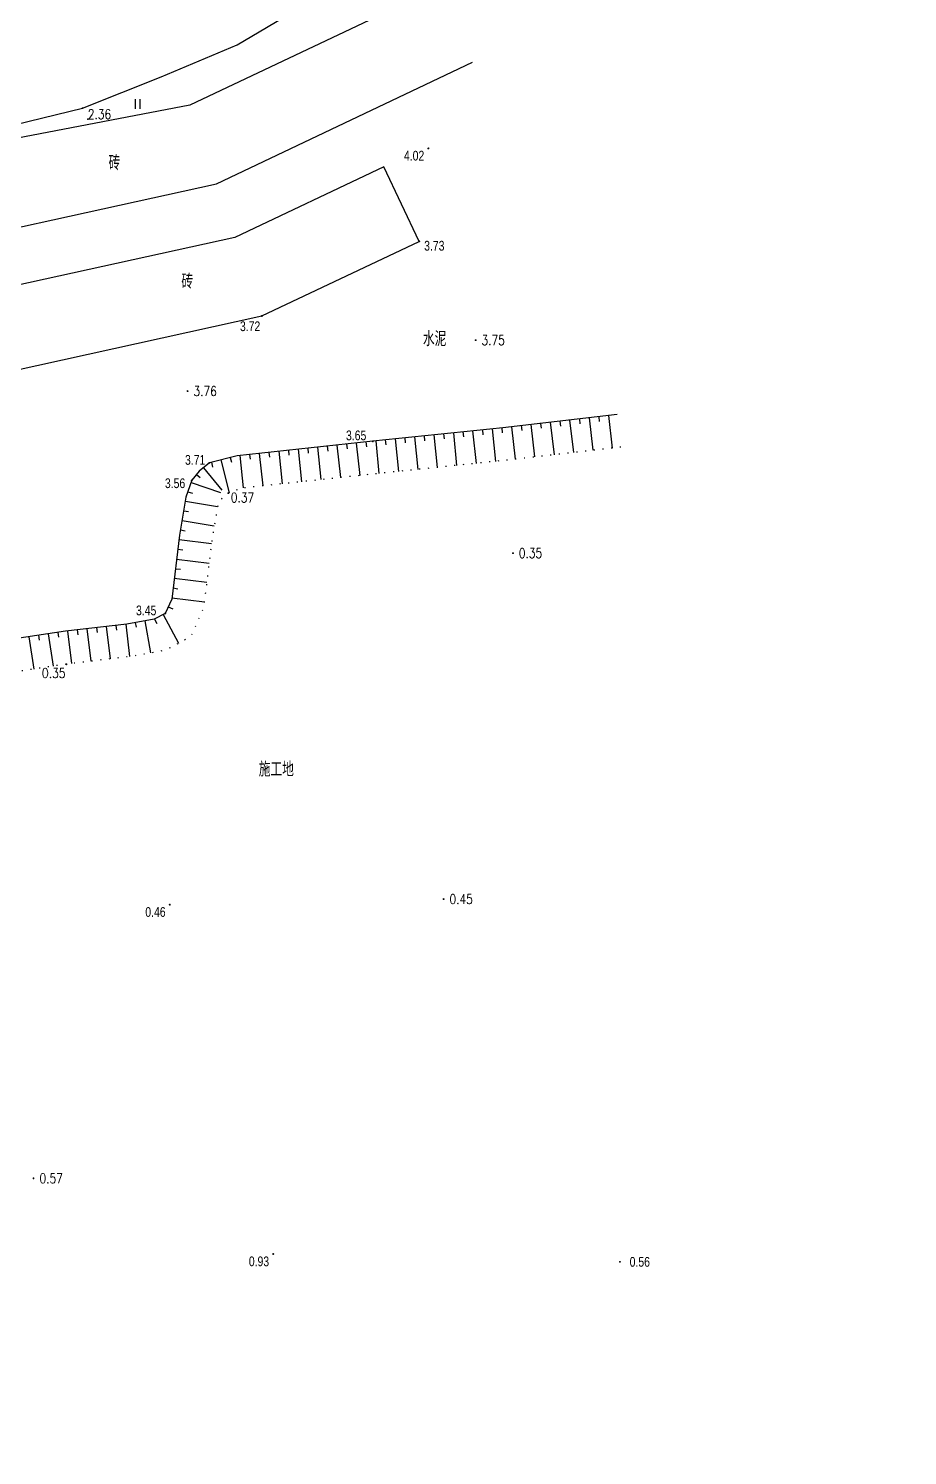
# Model space of a CAD drawing. Extents: x 500064 to 501389, y 2542464 to 2545400.
# Drawn here: x 501124.6 to 501214.6, y 2542843.4 to 2542989.7 of the extents above; entities that cross this region are included whole.
import ezdxf
from ezdxf.enums import TextEntityAlignment as Align

# ---------------------------------------------------------------- set-up
doc = ezdxf.new("R2010")
doc.units = 0
doc.header["$LTSCALE"] = 0.5
doc.linetypes.add('CENTER', pattern=[50.8, 31.75, -6.35, 6.35, -6.35])
doc.linetypes.add('X4', pattern=[1.6, 0, -1.6])
doc.layers.get('0').update_dxf_attribs({"linetype": 'CONTINUOUS', "lineweight": 5})
doc.layers.add('GCD', color=8, linetype='CONTINUOUS')
doc.layers.add('地形图', color=8, linetype='CONTINUOUS')
doc.styles.add('HZ', font='romans.shx', dxfattribs={"width": 0.8, "bigfont": 'hztxt.shx'})
doc.styles.add('正等线体', font='')
doc.styles.get('正等线体').set_extended_font_data('FZZhongDengXian-Z07S')
doc.linetypes.add('10421', pattern='A,2,[150,AAA.SHX,S=1,R=0,X=0,Y=1],1e-11', length=2)

# ---------------------------------------------------------------- blocks, each defined once
blk = doc.blocks.new('gc121')
for p, q in [((-0.5, -1), (-0.5, 1)), ((0.5, -1), (0.5, 1))]:
    blk.add_line(p, q)
blk = doc.blocks.new('GC200')
at = {"linetype": 'Continuous', "const_width": 0.2, "flags": 128}
blk.add_lwpolyline([(-0.1, 0, 1), (0.1, 0, 1)], format="xyb", close=True, dxfattribs=at)

msp = doc.modelspace()

# ---------------------------------------------------------------- linework, layer by layer
at = {"layer": '地形图', "linetype": 'Continuous'}
for p, q in [((501184, 2542949.98), (501184.38, 2542946.65)), ((501171.08, 2542948.52), (501171.13, 2542948.02)), ((501172.07, 2542948.62), (501172.42, 2542945.29)), ((501173.07, 2542948.72), (501173.12, 2542948.23)), ((501174.06, 2542948.84), (501174.44, 2542945.51)), ((501175.06, 2542948.95), (501175.11, 2542948.45)), ((501176.05, 2542949.06), (501176.43, 2542945.74)), ((501177.04, 2542949.18), (501177.1, 2542948.68)), ((501178.04, 2542949.29), (501178.42, 2542945.97)), ((501179.03, 2542949.41), (501179.09, 2542948.91)), ((501180.02, 2542949.52), (501180.4, 2542946.2)), ((501181.02, 2542949.63), (501181.07, 2542949.14)), ((501182.01, 2542949.75), (501182.39, 2542946.42)), ((501183, 2542949.86), (501183.06, 2542949.37)), ((501157.16, 2542947.06), (501157.21, 2542946.57)), ((501158.15, 2542947.17), (501158.51, 2542943.84)), ((501159.14, 2542947.28), (501159.2, 2542946.78)), ((501160.14, 2542947.38), (501160.48, 2542944.05)), ((501161.13, 2542947.48), (501161.18, 2542946.99)), ((501162.13, 2542947.59), (501162.47, 2542944.26)), ((501163.12, 2542947.69), (501163.17, 2542947.19)), ((501164.12, 2542947.79), (501164.46, 2542944.47)), ((501165.11, 2542947.9), (501165.16, 2542947.4)), ((501166.11, 2542948), (501166.45, 2542944.67)), ((501167.1, 2542948.1), (501167.15, 2542947.61)), ((501168.1, 2542948.21), (501168.44, 2542944.88)), ((501169.09, 2542948.31), (501169.14, 2542947.81)), ((501170.08, 2542948.41), (501170.43, 2542945.08)), ((501145.24, 2542945.68), (501145.37, 2542945.2)), ((501146.22, 2542945.89), (501146.57, 2542942.57)), ((501147.21, 2542946), (501147.27, 2542945.5)), ((501148.21, 2542946.1), (501148.56, 2542942.78)), ((501149.2, 2542946.21), (501149.25, 2542945.71)), ((501150.2, 2542946.32), (501150.55, 2542942.99)), ((501151.19, 2542946.42), (501151.24, 2542945.93)), ((501152.18, 2542946.53), (501152.54, 2542943.2)), ((501153.18, 2542946.64), (501153.23, 2542946.14)), ((501154.17, 2542946.74), (501154.53, 2542943.42)), ((501155.17, 2542946.85), (501155.22, 2542946.35)), ((501156.16, 2542946.96), (501156.52, 2542943.63)), ((501142.49, 2542944.63), (501144.39, 2542942.32)), ((501143.3, 2542945.19), (501143.43, 2542944.7)), ((501144.27, 2542945.43), (501145.13, 2542942.07)), ((501141.22, 2542943.12), (501144.24, 2542942.1)), ((501141.78, 2542943.94), (501142.16, 2542943.62)), ((501140.64, 2542941.21), (501143.93, 2542940.65)), ((501140.89, 2542942.18), (501141.37, 2542942.02)), ((501140.47, 2542940.23), (501140.96, 2542940.15)), ((501140.13, 2542938.26), (501140.63, 2542938.17)), ((501140.3, 2542939.24), (501143.6, 2542938.68)), ((501139.99, 2542937.27), (501143.31, 2542936.86)), ((501139.86, 2542936.28), (501140.36, 2542936.21)), ((501139.62, 2542934.29), (501140.12, 2542934.23)), ((501139.74, 2542935.28), (501143.06, 2542934.87)), ((501139.5, 2542933.3), (501142.82, 2542932.89)), ((501139.25, 2542931.31), (501142.58, 2542930.9)), ((501139.38, 2542932.31), (501139.87, 2542932.24)), ((501138.35, 2542929.59), (501139.92, 2542926.64)), ((501138.88, 2542930.39), (501139.34, 2542930.19)), ((501129.55, 2542928.01), (501129.61, 2542927.51)), ((501130.54, 2542928.13), (501130.94, 2542924.81)), ((501131.54, 2542928.25), (501131.6, 2542927.75)), ((501132.53, 2542928.37), (501132.93, 2542925.04)), ((501133.52, 2542928.48), (501133.58, 2542927.99)), ((501134.52, 2542928.6), (501134.91, 2542925.28)), ((501135.5, 2542928.77), (501135.59, 2542928.28)), ((501136.49, 2542928.94), (501137.07, 2542925.65)), ((501137.47, 2542929.12), (501137.7, 2542928.68)), ((501124.6, 2542927.31), (501125.09, 2542924)), ((501125.59, 2542927.46), (501125.66, 2542926.96)), ((501126.58, 2542927.6), (501127.07, 2542924.29)), ((501127.57, 2542927.75), (501127.64, 2542927.26)), ((501128.56, 2542927.89), (501128.95, 2542924.57))]:
    msp.add_line(p, q, dxfattribs=at)
at = {"layer": '地形图', "linetype": '10421', "flags": 128}
msp.add_lwpolyline([(500754.2, 2542974.7), (500766.76, 2542979.86), (500771.62, 2542981.86), (500781.24, 2542982.49), (500786.02, 2542983.55), (500800.67, 2542986.79), (500806.43, 2542987.48), (500807.98, 2542983.96), (500810.98, 2542970.39), (500810.23, 2542968.69), (500811.31, 2542955.45), (500814.27, 2542955.75), (500815.33, 2542919.98), (500816.97, 2542911.23), (500820.03, 2542898.55), (500822.57, 2542885.28), (500824, 2542874), (500824.71, 2542862.41), (500825.76, 2542857.14), (500831.56, 2542824.91), (500833.46, 2542814.09), (500834.25, 2542812.69), (500834.28, 2542812.63), (500835.5, 2542807.06), (500836.16, 2542806.23), (500836.43, 2542805.36), (500836.61, 2542804.45), (500837.12, 2542800.81), (500837.79, 2542796.37), (500838.04, 2542793.12), (500837.99, 2542791), (500837.87, 2542789.13), (500837.87, 2542786.99), (500838.01, 2542783.97), (500839.1, 2542779.11), (500840.22, 2542774.86), (500841.15, 2542770.82), (500841.9, 2542767.91), (500842.47, 2542765.35), (500843.04, 2542761.36), (500842.76, 2542759.96), (500843.62, 2542755.05), (500844.52, 2542748.41), (500846.32, 2542732.29), (500846.75, 2542726.44), (500847.69, 2542723.42), (500854.65, 2542700.05), (500855.09, 2542699.94), (500858.3, 2542699.18), (500850.69, 2542722.64), (500851.44, 2542724.29), (500851.91, 2542726.53), (500852.2, 2542728.45), (500852.56, 2542730.9), (500852.71, 2542732.85), (500852.62, 2542741.84), (500852.11, 2542746.67), (500851.75, 2542750.78), (500849.37, 2542753.47), (500848.8, 2542758.5), (500849.08, 2542762.2), (500848.62, 2542768.83), (500845.93, 2542785.51), (500845.04, 2542798.2), (500844.49, 2542803.04), (500843.72, 2542805.08), (500842.64, 2542806.26), (500840.73, 2542807.86), (500839.66, 2542813.71), (500839, 2542816.56), (500838.08, 2542819.97), (500834.8, 2542838.46), (500832.42, 2542855.46), (500830, 2542873.41), (500829.6, 2542876.22), (500829.13, 2542879.14), (500828.83, 2542880.62), (500827.52, 2542886.53), (500825.95, 2542892.95), (500824.78, 2542897.86), (500823.22, 2542905.41), (500822.71, 2542908.77), (500822.29, 2542912.72), (500821.56, 2542920.9), (500817.9, 2542920.58), (500817.65, 2542956.09), (500816.58, 2542960.45), (500816.1, 2542970.38), (500815.53, 2542978.48), (500815.49, 2542984.21), (500815.64, 2542987.33), (500815.78, 2542989.78), (500815.83, 2542990.17), (500816.05, 2542990.82), (500816.36, 2542991.19), (500816.88, 2542991.48), (500817.6, 2542991.67), (500820.79, 2542992.12), (500825.96, 2542992.8), (500831.55, 2542993.53), (500833.6, 2542993.79), (500834.27, 2542993.81), (500835.92, 2542993.67), (500837.28, 2542997.22), (500847.33, 2542998.79), (500852.51, 2542997.9), (500857.5, 2542998.42), (500866.43, 2542999.96), (500868.34, 2542999.96), (500877.44, 2543001.99), (500883.59, 2543003.61), (500883.84, 2543003.63), (500898.38, 2543004.79), (500910.66, 2543007.23), (500925.14, 2543009.5), (500943.11, 2543010.49), (500961.3, 2543011.66), (500971.35, 2543007.63), (500977.24, 2543002.48), (500975.73, 2543000.39), (500988.99, 2542994.36), (500993.39, 2542992.28), (500997.06, 2542990.33), (500998.05, 2542989.81), (501004.59, 2542986.78), (501007.13, 2542985.47), (501009.48, 2542984.17), (501011.15, 2542983.22), (501012.8, 2542982.6), (501014.71, 2542982.36), (501018.28, 2542982.21), (501036.03, 2542981.95), (501049.83, 2542981.54), (501053.7, 2542981.36), (501060.81, 2542981.03), (501068.16, 2542980.61), (501074.27, 2542979.95), (501077.35, 2542979.5), (501080.34, 2542978.96), (501082.6, 2542978.42), (501085.52, 2542977.54), (501089.26, 2542976.24), (501091.45, 2542975.57), (501093.53, 2542975.25), (501100.69, 2542976.72), (501106.44, 2542977.06), (501111.59, 2542977.5), (501115.83, 2542978.21), (501120.39, 2542979.15), (501130.1, 2542981.5), (501138.15, 2542984.69), (501145.93, 2542987.98), (501159.06, 2542995.79), (501160.73, 2542996.98), (501168.84, 2543003.85), (501173.56, 2543008.62), (501180.33, 2543015.74), (501184.08, 2543019.87), (501186.56, 2543022.8), (501190.89, 2543028.69), (501192.74, 2543030.99), (501196.24, 2543034.86)], dxfattribs=at)
at = {"layer": '地形图', "linetype": 'Continuous', "flags": 128}
for points in [[(501166.45, 2542993.84), (501141.08, 2542981.81), (501105.57, 2542975), (501107.15, 2542965.67), (501143.84, 2542973.75), (501170.08, 2542986.19)], [(501184.89, 2542950.08), (501173.18, 2542948.73), (501159.85, 2542947.35), (501145.96, 2542945.86), (501143.1, 2542945.14), (501142.05, 2542944.27), (501141.29, 2542943.35), (501140.7, 2542941.62), (501140.04, 2542937.74), (501139.24, 2542931.18), (501138.58, 2542929.71), (501137.45, 2542929.11), (501134.62, 2542928.61), (501128.34, 2542927.87), (501115.42, 2542925.94)]]:
    msp.add_lwpolyline(points, dxfattribs=at)
at = {"layer": '地形图', "linetype": 'Continuous', "elevation": 3.85, "flags": 128}
msp.add_lwpolyline([(501120.42, 2542954.02), (501148.48, 2542960.19), (501164.61, 2542967.84), (501160.98, 2542975.49), (501145.72, 2542968.25), (501118.6, 2542962.28)], close=True, dxfattribs=at)
at = {"layer": '地形图', "linetype": 'X4', "flags": 128}
msp.add_lwpolyline([(501185.28, 2542946.75), (501173.54, 2542945.41), (501160.2, 2542944.02), (501146.55, 2542942.56), (501145.25, 2542942.15), (501144.67, 2542941.78), (501144.34, 2542941.45), (501143.96, 2542940.79), (501143.36, 2542937.25), (501142.5, 2542930.28), (501141.17, 2542927.3), (501138.55, 2542925.91), (501135.11, 2542925.3), (501128.78, 2542924.55), (501115.97, 2542922.64), (501114.52, 2542922.04), (501113.46, 2542920.8), (501112.95, 2542919.12), (501111.77, 2542917.82), (501111.31, 2542916.64), (501111.17, 2542914.99), (501111.22, 2542911.91), (501111.81, 2542900.54), (501112.02, 2542895.42), (501112.17, 2542888.29), (501112.16, 2542883.92), (501111.75, 2542880.32), (501111.05, 2542876.64), (501110.38, 2542873.27), (501110.29, 2542871.04), (501110.51, 2542866.98), (501111.28, 2542860.37), (501111.7, 2542855.17), (501112.03, 2542851.46), (501112.56, 2542844.58), (501113.13, 2542837.73), (501114.18, 2542826.5), (501115.23, 2542814.37), (501116.26, 2542800.64), (501116.69, 2542797.89), (501116.91, 2542797.37), (501117.35, 2542796.64), (501117.61, 2542796.4), (501117.87, 2542796.26), (501118.89, 2542796.13), (501126.15, 2542795.79), (501134.87, 2542795.66), (501139.99, 2542795.98), (501146.13, 2542796.5), (501150.58, 2542796.96), (501159.24, 2542797.73), (501165.54, 2542798.37), (501172.79, 2542799.26), (501178.53, 2542800.02), (501188.14, 2542801.05), (501195.26, 2542801.7), (501205.46, 2542802.57), (501214.64, 2542803.27)], dxfattribs=at)
at = {"layer": '地形图', "ltscale": 10}
msp.add_point((501130.1, 2542981.5), dxfattribs=at)
at = {"layer": '地形图', "linetype": 'CENTER'}
msp.add_point((501130.64, 2542980.37, 2.36), dxfattribs=at)

# ---------------------------------------------------------------- block references
at = {"layer": '地形图', "linetype": 'Continuous', "xscale": 0.5, "yscale": 0.5}
msp.add_blockref('gc121', (501135.76, 2542981.92), dxfattribs=at)
at = {"layer": '地形图', "linetype": 'Continuous'}
ref = msp.add_blockref('GC200', (501165.54, 2542977.37, 4.02), dxfattribs=dict(at, xscale=0.5, yscale=0.5, zscale=0.5))
ref.add_attrib('height', '4.02', dxfattribs={"layer": 'GCD', "linetype": 'Continuous', "height": 1, "style": '正等线体', "width": 0.8}).set_placement((501163.04, 2542976.62, 4.02), align=Align.MIDDLE_LEFT)
ref = msp.add_blockref('GC200', (501164.61, 2542967.84, 3.73), dxfattribs=dict(at, xscale=0.5, yscale=0.5, zscale=0.5))
ref.add_attrib('height', '3.73', dxfattribs={"layer": 'GCD', "linetype": 'Continuous', "height": 1, "style": '正等线体', "width": 0.8}).set_placement((501165.11, 2542967.39, 3.73), align=Align.MIDDLE_LEFT)
ref = msp.add_blockref('GC200', (501148.48, 2542960.19, 3.72), dxfattribs=dict(at, xscale=0.5, yscale=0.5, zscale=0.5))
ref.add_attrib('height', '3.72', dxfattribs={"layer": 'GCD', "linetype": 'Continuous', "height": 1, "style": '正等线体', "width": 0.8}).set_placement((501146.23, 2542959.14, 3.72), align=Align.MIDDLE_LEFT)
ref = msp.add_blockref('GC200', (501170.39, 2542957.71, 3.75), dxfattribs=dict(at, xscale=0.5, yscale=0.5, zscale=0.5))
ref.add_attrib('height', '3.75', dxfattribs={"layer": 'GCD', "linetype": 'Continuous', "height": 1, "style": 'HZ', "width": 0.8}).set_placement((501170.99, 2542957.71, 3.75), align=Align.MIDDLE_LEFT)
ref = msp.add_blockref('GC200', (501140.86, 2542952.49, 3.76), dxfattribs=dict(at, xscale=0.5, yscale=0.5, zscale=0.5))
ref.add_attrib('height', '3.76', dxfattribs={"layer": 'GCD', "linetype": 'Continuous', "height": 1, "style": 'HZ', "width": 0.8}).set_placement((501141.46, 2542952.49, 3.76), align=Align.MIDDLE_LEFT)
ref = msp.add_blockref('GC200', (501159.85, 2542947.35, 3.65), dxfattribs=dict(at, xscale=0.5, yscale=0.5, zscale=0.5))
ref.add_attrib('height', '3.65', dxfattribs={"layer": 'GCD', "linetype": 'Continuous', "height": 1, "style": '正等线体', "width": 0.8}).set_placement((501157.1, 2542947.95, 3.65), align=Align.MIDDLE_LEFT)
ref = msp.add_blockref('GC200', (501143.1, 2542945.14, 3.71), dxfattribs=dict(at, xscale=0.5, yscale=0.5, zscale=0.5))
ref.add_attrib('height', '3.71', dxfattribs={"layer": 'GCD', "linetype": 'Continuous', "height": 1, "style": '正等线体', "width": 0.8}).set_placement((501140.6, 2542945.44, 3.71), align=Align.MIDDLE_LEFT)
ref = msp.add_blockref('GC200', (501141.29, 2542943.35, 3.56), dxfattribs=dict(at, xscale=0.5, yscale=0.5, zscale=0.5))
ref.add_attrib('height', '3.56', dxfattribs={"layer": 'GCD', "linetype": 'Continuous', "height": 1, "style": '正等线体', "width": 0.8}).set_placement((501138.54, 2542943.05, 3.56), align=Align.MIDDLE_LEFT)
ref = msp.add_blockref('GC200', (501145.04, 2542942.03, 0.37), dxfattribs=dict(at, xscale=0.5, yscale=0.5, zscale=0.5))
ref.add_attrib('height', '0.37', dxfattribs={"layer": 'GCD', "linetype": 'Continuous', "height": 1, "style": 'HZ', "width": 0.8}).set_placement((501145.29, 2542941.58, 0.37), align=Align.MIDDLE_LEFT)
ref = msp.add_blockref('GC200', (501174.22, 2542935.88, 0.35), dxfattribs=dict(at, xscale=0.5, yscale=0.5, zscale=0.5))
ref.add_attrib('height', '0.35', dxfattribs={"layer": 'GCD', "linetype": 'Continuous', "height": 1, "style": 'HZ', "width": 0.8}).set_placement((501174.82, 2542935.88, 0.35), align=Align.MIDDLE_LEFT)
ref = msp.add_blockref('GC200', (501138.58, 2542929.71, 3.45), dxfattribs=dict(at, xscale=0.5, yscale=0.5, zscale=0.5))
ref.add_attrib('height', '3.45', dxfattribs={"layer": 'GCD', "linetype": 'Continuous', "height": 1, "style": '正等线体', "width": 0.8}).set_placement((501135.58, 2542930.01, 3.45), align=Align.MIDDLE_LEFT)
ref = msp.add_blockref('GC200', (501128.44, 2542924.49, 0.35), dxfattribs=dict(at, xscale=0.5, yscale=0.5, zscale=0.5))
ref.add_attrib('height', '0.35', dxfattribs={"layer": 'GCD', "linetype": 'Continuous', "height": 1, "style": 'HZ', "width": 0.8}).set_placement((501125.94, 2542923.59, 0.35), align=Align.MIDDLE_LEFT)
ref = msp.add_blockref('GC200', (501167.1, 2542900.42, 0.45), dxfattribs=dict(at, xscale=0.5, yscale=0.5, zscale=0.5))
ref.add_attrib('height', '0.45', dxfattribs={"layer": 'GCD', "linetype": 'Continuous', "height": 1, "style": 'HZ', "width": 0.8}).set_placement((501167.7, 2542900.42, 0.45), align=Align.MIDDLE_LEFT)
ref = msp.add_blockref('GC200', (501139.03, 2542899.85, 0.46), dxfattribs=dict(at, xscale=0.5, yscale=0.5, zscale=0.5))
ref.add_attrib('height', '0.46', dxfattribs={"layer": 'GCD', "linetype": 'Continuous', "height": 1, "style": '正等线体', "width": 0.8}).set_placement((501136.53, 2542899.1, 0.46), align=Align.MIDDLE_LEFT)
ref = msp.add_blockref('GC200', (501125.07, 2542871.8, 0.57), dxfattribs=dict(at, xscale=0.5, yscale=0.5, zscale=0.5))
ref.add_attrib('height', '0.57', dxfattribs={"layer": 'GCD', "linetype": 'Continuous', "height": 1, "style": 'HZ', "width": 0.8}).set_placement((501125.67, 2542871.8, 0.57), align=Align.MIDDLE_LEFT)
ref = msp.add_blockref('GC200', (501149.64, 2542864.04, 0.93), dxfattribs=dict(at, xscale=0.5, yscale=0.5, zscale=0.5))
ref.add_attrib('height', '0.93', dxfattribs={"layer": 'GCD', "linetype": 'Continuous', "height": 1, "style": '正等线体', "width": 0.8}).set_placement((501147.14, 2542863.29, 0.93), align=Align.MIDDLE_LEFT)
ref = msp.add_blockref('GC200', (501185.17, 2542863.24, 0.56), dxfattribs=dict(at, xscale=0.5, yscale=0.5, zscale=0.5))
ref.add_attrib('height', '0.56', dxfattribs={"layer": 'GCD', "linetype": 'Continuous', "height": 1, "style": '正等线体', "width": 0.8}).set_placement((501186.17, 2542863.24, 0.56), align=Align.MIDDLE_LEFT)

# ---------------------------------------------------------------- texts
at = {"layer": '地形图', "ltscale": 10, "style": 'HZ', "width": 0.8}
msp.add_text('2.36', height=1, dxfattribs=at).set_placement((501130.64, 2542980.37))
at = {"layer": '地形图', "linetype": 'Continuous', "style": 'HZ', "width": 0.8}
for p in [(501133.96, 2542975.88), (501141.43, 2542963.73)]:
    msp.add_text('砖', height=1.5, dxfattribs=at).set_placement(p, align=Align.MIDDLE_RIGHT)
for s, p in [('水泥', (501166.18, 2542957.92)), ('施工地', (501149.96, 2542913.81))]:
    msp.add_text(s, height=1.5, dxfattribs=at).set_placement(p, align=Align.MIDDLE)

doc.saveas('drawing.dxf')
